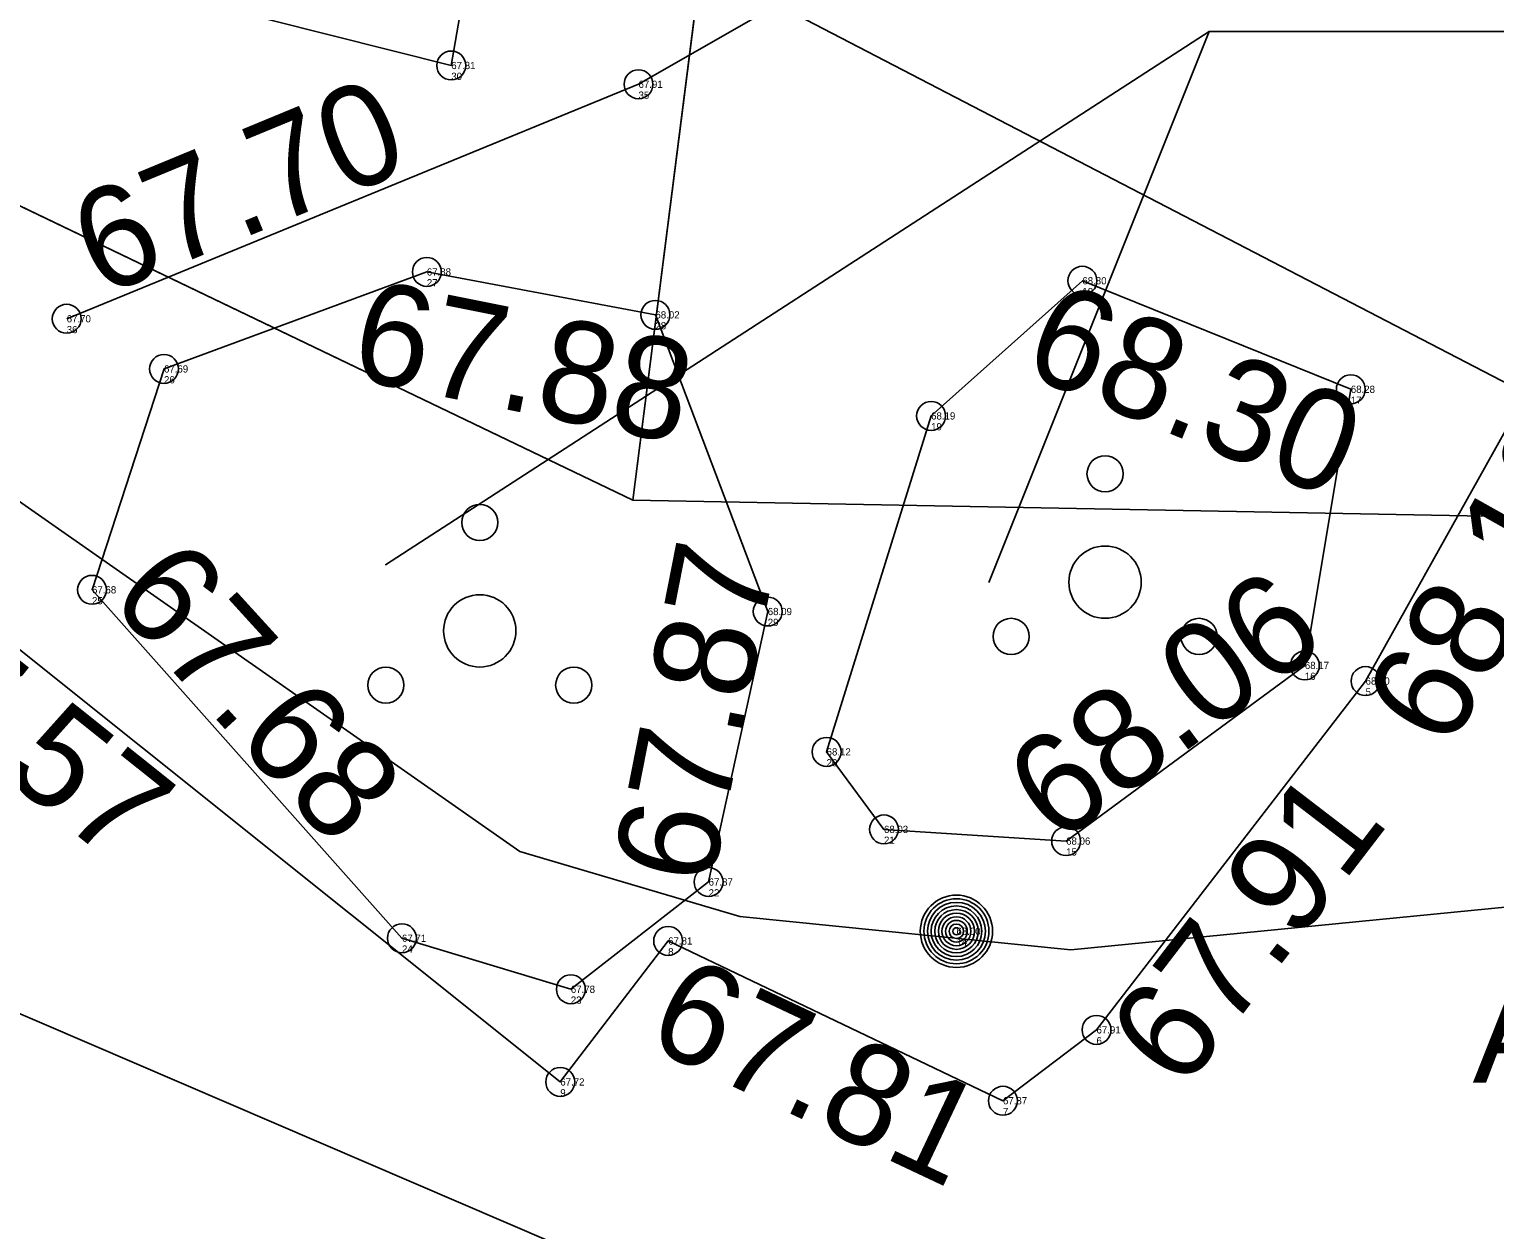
# Model space of a CAD drawing. Extents: x 640657 to 641000, y 6455020 to 6455299.
# Drawn here: x 640929.33 to 640939.46, y 6455081.07 to 6455089.38 of the extents above; entities that cross this region are included whole.
import ezdxf

# ---------------------------------------------------------------- set-up
doc = ezdxf.new("R2010")
doc.units = 0
for name, color, linetype in [('ABIJOONIS', 7, 'Continuous'), ('HALJASTUS', 7, 'Continuous'), ('KORGUS-EH2000', 7, 'Continuous'), ('MOOTKORG-EH2000', 7, 'Continuous'), ('MOOTMPUNKT', 7, 'Continuous'), ('MOOTNR', 7, 'Continuous'), ('MOOTPIIR', 7, 'Continuous'), ('MPKAABEL', 7, 'Continuous'), ('PIIR', 7, 'Continuous'), ('POST', 7, 'Continuous'), ('RAJATIS', 7, 'Continuous'), ('TEE', 7, 'Continuous')]:
    doc.layers.add(name, color=color, linetype=linetype)

msp = doc.modelspace()

# ---------------------------------------------------------------- linework, layer by layer
at = {"layer": 'ABIJOONIS'}
msp.add_lwpolyline([(640942.297, 6455089.363), (640937.487, 6455089.363), (640931.791, 6455085.674), (640937.487, 6455089.363), (640935.963, 6455085.551)], dxfattribs=at)
at = {"layer": 'HALJASTUS'}
for points in [[(640934.025, 6455083.479), (640933.072, 6455082.737), (640931.904, 6455083.09), (640929.76, 6455085.5), (640930.258, 6455087.028), (640932.076, 6455087.699), (640933.657, 6455087.402), (640934.434, 6455085.35)], [(640938.467, 6455086.887), (640938.149, 6455084.977), (640936.498, 6455083.762), (640935.238, 6455083.843), (640934.841, 6455084.379), (640935.564, 6455086.703), (640936.61, 6455087.638)]]:
    msp.add_lwpolyline(points, close=True, dxfattribs=at)
for centre, radius in [((640936.767, 6455086.303), 0.125), ((640932.442, 6455085.966), 0.125), ((640936.767, 6455085.553), 0.25), ((640932.442, 6455085.216), 0.25), ((640936.117, 6455085.178), 0.125), ((640937.417, 6455085.178), 0.125), ((640931.792, 6455084.841), 0.125), ((640933.092, 6455084.841), 0.125)]:
    msp.add_circle(centre, radius, dxfattribs=at)
at = {"layer": 'KORGUS-EH2000'}
for centre in [(640933.54, 6455088.997), (640932.076, 6455087.699), (640936.61, 6455087.638), (640929.585, 6455087.375), (640929.76, 6455085.5), (640938.569, 6455084.869), (640936.498, 6455083.762), (640934.025, 6455083.479), (640933.745, 6455083.071), (640936.708, 6455082.456)]:
    msp.add_circle(centre, 0.1, dxfattribs=at)
at = {"layer": 'MOOTMPUNKT'}
for centre in [(640932.245, 6455089.127), (640933.54, 6455088.997), (640932.076, 6455087.699), (640936.61, 6455087.638), (640933.657, 6455087.402), (640929.585, 6455087.375), (640930.258, 6455087.028), (640938.467, 6455086.887), (640935.564, 6455086.703), (640929.76, 6455085.5), (640934.434, 6455085.35), (640938.149, 6455084.977), (640938.569, 6455084.869), (640934.841, 6455084.379), (640935.238, 6455083.843), (640936.498, 6455083.762), (640934.025, 6455083.479), (640931.904, 6455083.09), (640933.745, 6455083.071), (640935.739, 6455083.138), (640933.072, 6455082.737), (640936.708, 6455082.456), (640932.999, 6455082.096), (640936.061, 6455081.966)]:
    msp.add_circle(centre, 0.1, dxfattribs=at)
at = {"layer": 'MOOTPIIR'}
msp.add_lwpolyline([(640819.497, 6455157.393), (640826.336, 6455149.72), (640861.332, 6455117.694), (640896.628, 6455098.478), (640880.748, 6455078.394), (640893.087, 6455070.294), (640908.988, 6455091.272), (640940.036, 6455077.939), (640943.105, 6455085.079), (640868.605, 6455123.765), (640831.641, 6455157.126), (640849.837, 6455176.427), (640841.297, 6455182.565)], close=True, dxfattribs=at)
at = {"layer": 'MPKAABEL'}
msp.add_lwpolyline([(640881.624, 6455072.659), (640883.64, 6455075.07), (640888.39, 6455080.32), (640893.58, 6455086.79), (640899.17, 6455092.18), (640902.5, 6455094.3), (640905.17, 6455095.24), (640909.96, 6455095.71), (640915.41, 6455094.83), (640919.58, 6455093.45), (640921.33, 6455092.49), (640927.77, 6455087.15), (640932.72, 6455083.69), (640934.24, 6455083.24), (640936.53, 6455083.01), (640946.41, 6455083.98)], dxfattribs=at)
at = {"layer": 'PIIR'}
for points in [[(640991.12, 6455180.28), (640984.04, 6455175.59), (640939.91, 6455153.6), (640939.46, 6455132.9), (640933.5, 6455086.12), (640900.62, 6455101.91), (640865.67, 6455120.23), (640883.73, 6455140.29), (640898.53, 6455156.7), (640911.36, 6455171.29), (640869.96, 6455207.59), (640874.81, 6455212.93), (640906.76, 6455184.9), (640920.46, 6455200.36), (640933.23, 6455188.93), (640949.36, 6455209.39)], [(640989.06, 6455132.4), (640993.06, 6455127.81), (640999.68, 6455102.76), (640998.74, 6455084.9), (640982.49, 6455085.2), (640933.5, 6455086.12), (640939.46, 6455132.9)], [(640933.5, 6455086.12), (640982.49, 6455085.2), (640936.11, 6455026.93), (640930.37, 6455019.67), (640871.78, 6455066.15), (640900.62, 6455101.91)]]:
    msp.add_lwpolyline(points, close=True, dxfattribs=at)
at = {"layer": 'POST'}
for radius in [0.25, 0.225, 0.2, 0.175, 0.15, 0.125, 0.1, 0.075, 0.05, 0.025]:
    msp.add_circle((640935.739, 6455083.138), radius, dxfattribs=at)
at = {"layer": 'RAJATIS'}
msp.add_lwpolyline([(640932.379, 6455089.9), (640932.245, 6455089.127), (640930.145, 6455089.658), (640930.308, 6455090.39)], close=True, dxfattribs=at)
at = {"layer": 'TEE'}
for points in [[(640914.513, 6455088.538), (640915.936, 6455088.936), (640921.76, 6455090.563), (640928.656, 6455085.566), (640932.999, 6455082.096), (640933.745, 6455083.071), (640936.061, 6455081.966), (640936.708, 6455082.456), (640938.569, 6455084.869), (640940.051, 6455087.521), (640943.703, 6455086.814), (640942.91, 6455082.541), (640940.536, 6455077.492)], [(640936.345, 6455090.602), (640933.54, 6455088.997), (640929.585, 6455087.375)]]:
    msp.add_lwpolyline(points, dxfattribs=at)

# ---------------------------------------------------------------- texts
at = {"layer": 'KORGUS-EH2000'}
for s, rotation, p in [('67.70', 22.4595, (640929.819, 6455087.523)), ('67.88', 348.6901, (640931.529, 6455086.967)), ('68.30', 337.8714, (640936.174, 6455087.004)), ('68.10', 60.6949, (640939.144, 6455084.38)), ('67.68', 312.2928, (640929.862, 6455085.435)), ('67.87', 78.8708, (640934.045, 6455083.438)), ('68.06', 36.5224, (640936.437, 6455083.725)), ('67.57', 321.3762, (640928.11, 6455085.036)), ('67.91', 52.4932, (640937.304, 6455082.023)), ('67.81', 334.7617, (640933.571, 6455082.357))]:
    msp.add_text(s, height=0.7, rotation=rotation, dxfattribs=at).set_placement(p)
at = {"layer": 'MOOTKORG-EH2000'}
for s, p in [('67.81', (640932.245, 6455089.102)), ('67.91', (640933.54, 6455088.972)), ('67.88', (640932.076, 6455087.674)), ('68.30', (640936.61, 6455087.613)), ('67.70', (640929.585, 6455087.35)), ('68.02', (640933.657, 6455087.377)), ('67.69', (640930.258, 6455087.003)), ('68.28', (640938.467, 6455086.862)), ('68.19', (640935.564, 6455086.678)), ('67.68', (640929.76, 6455085.475)), ('68.09', (640934.434, 6455085.325)), ('68.17', (640938.149, 6455084.952)), ('68.10', (640938.569, 6455084.844)), ('68.12', (640934.841, 6455084.354)), ('68.03', (640935.238, 6455083.818)), ('68.06', (640936.498, 6455083.737)), ('67.87', (640934.025, 6455083.454)), ('68.00', (640935.739, 6455083.113)), ('67.71', (640931.904, 6455083.065)), ('67.81', (640933.745, 6455083.046)), ('67.78', (640933.072, 6455082.712)), ('67.91', (640936.708, 6455082.431)), ('67.72', (640932.999, 6455082.071)), ('67.87', (640936.061, 6455081.941))]:
    msp.add_text(s, height=0.05, dxfattribs=at).set_placement(p)
at = {"layer": 'MOOTNR'}
for s, p in [('30', (640932.245, 6455089.027)), ('35', (640933.54, 6455088.897)), ('27', (640932.076, 6455087.599)), ('18', (640936.61, 6455087.538)), ('36', (640929.585, 6455087.275)), ('28', (640933.657, 6455087.302)), ('26', (640930.258, 6455086.928)), ('17', (640938.467, 6455086.787)), ('19', (640935.564, 6455086.603)), ('25', (640929.76, 6455085.4)), ('29', (640934.434, 6455085.25)), ('16', (640938.149, 6455084.877)), ('5', (640938.569, 6455084.769)), ('20', (640934.841, 6455084.279)), ('21', (640935.238, 6455083.743)), ('15', (640936.498, 6455083.662)), ('22', (640934.025, 6455083.379)), ('24', (640931.904, 6455082.99)), ('14', (640935.739, 6455083.038)), ('8', (640933.745, 6455082.971)), ('23', (640933.072, 6455082.637)), ('6', (640936.708, 6455082.356)), ('9', (640932.999, 6455081.996)), ('7', (640936.061, 6455081.866))]:
    msp.add_text(s, height=0.05, dxfattribs=at).set_placement(p)
at = {"layer": 'TEE'}
msp.add_text('A', height=0.7, rotation=359.0267, dxfattribs=at).set_placement((640939.31, 6455082.092))

doc.saveas('drawing.dxf')
